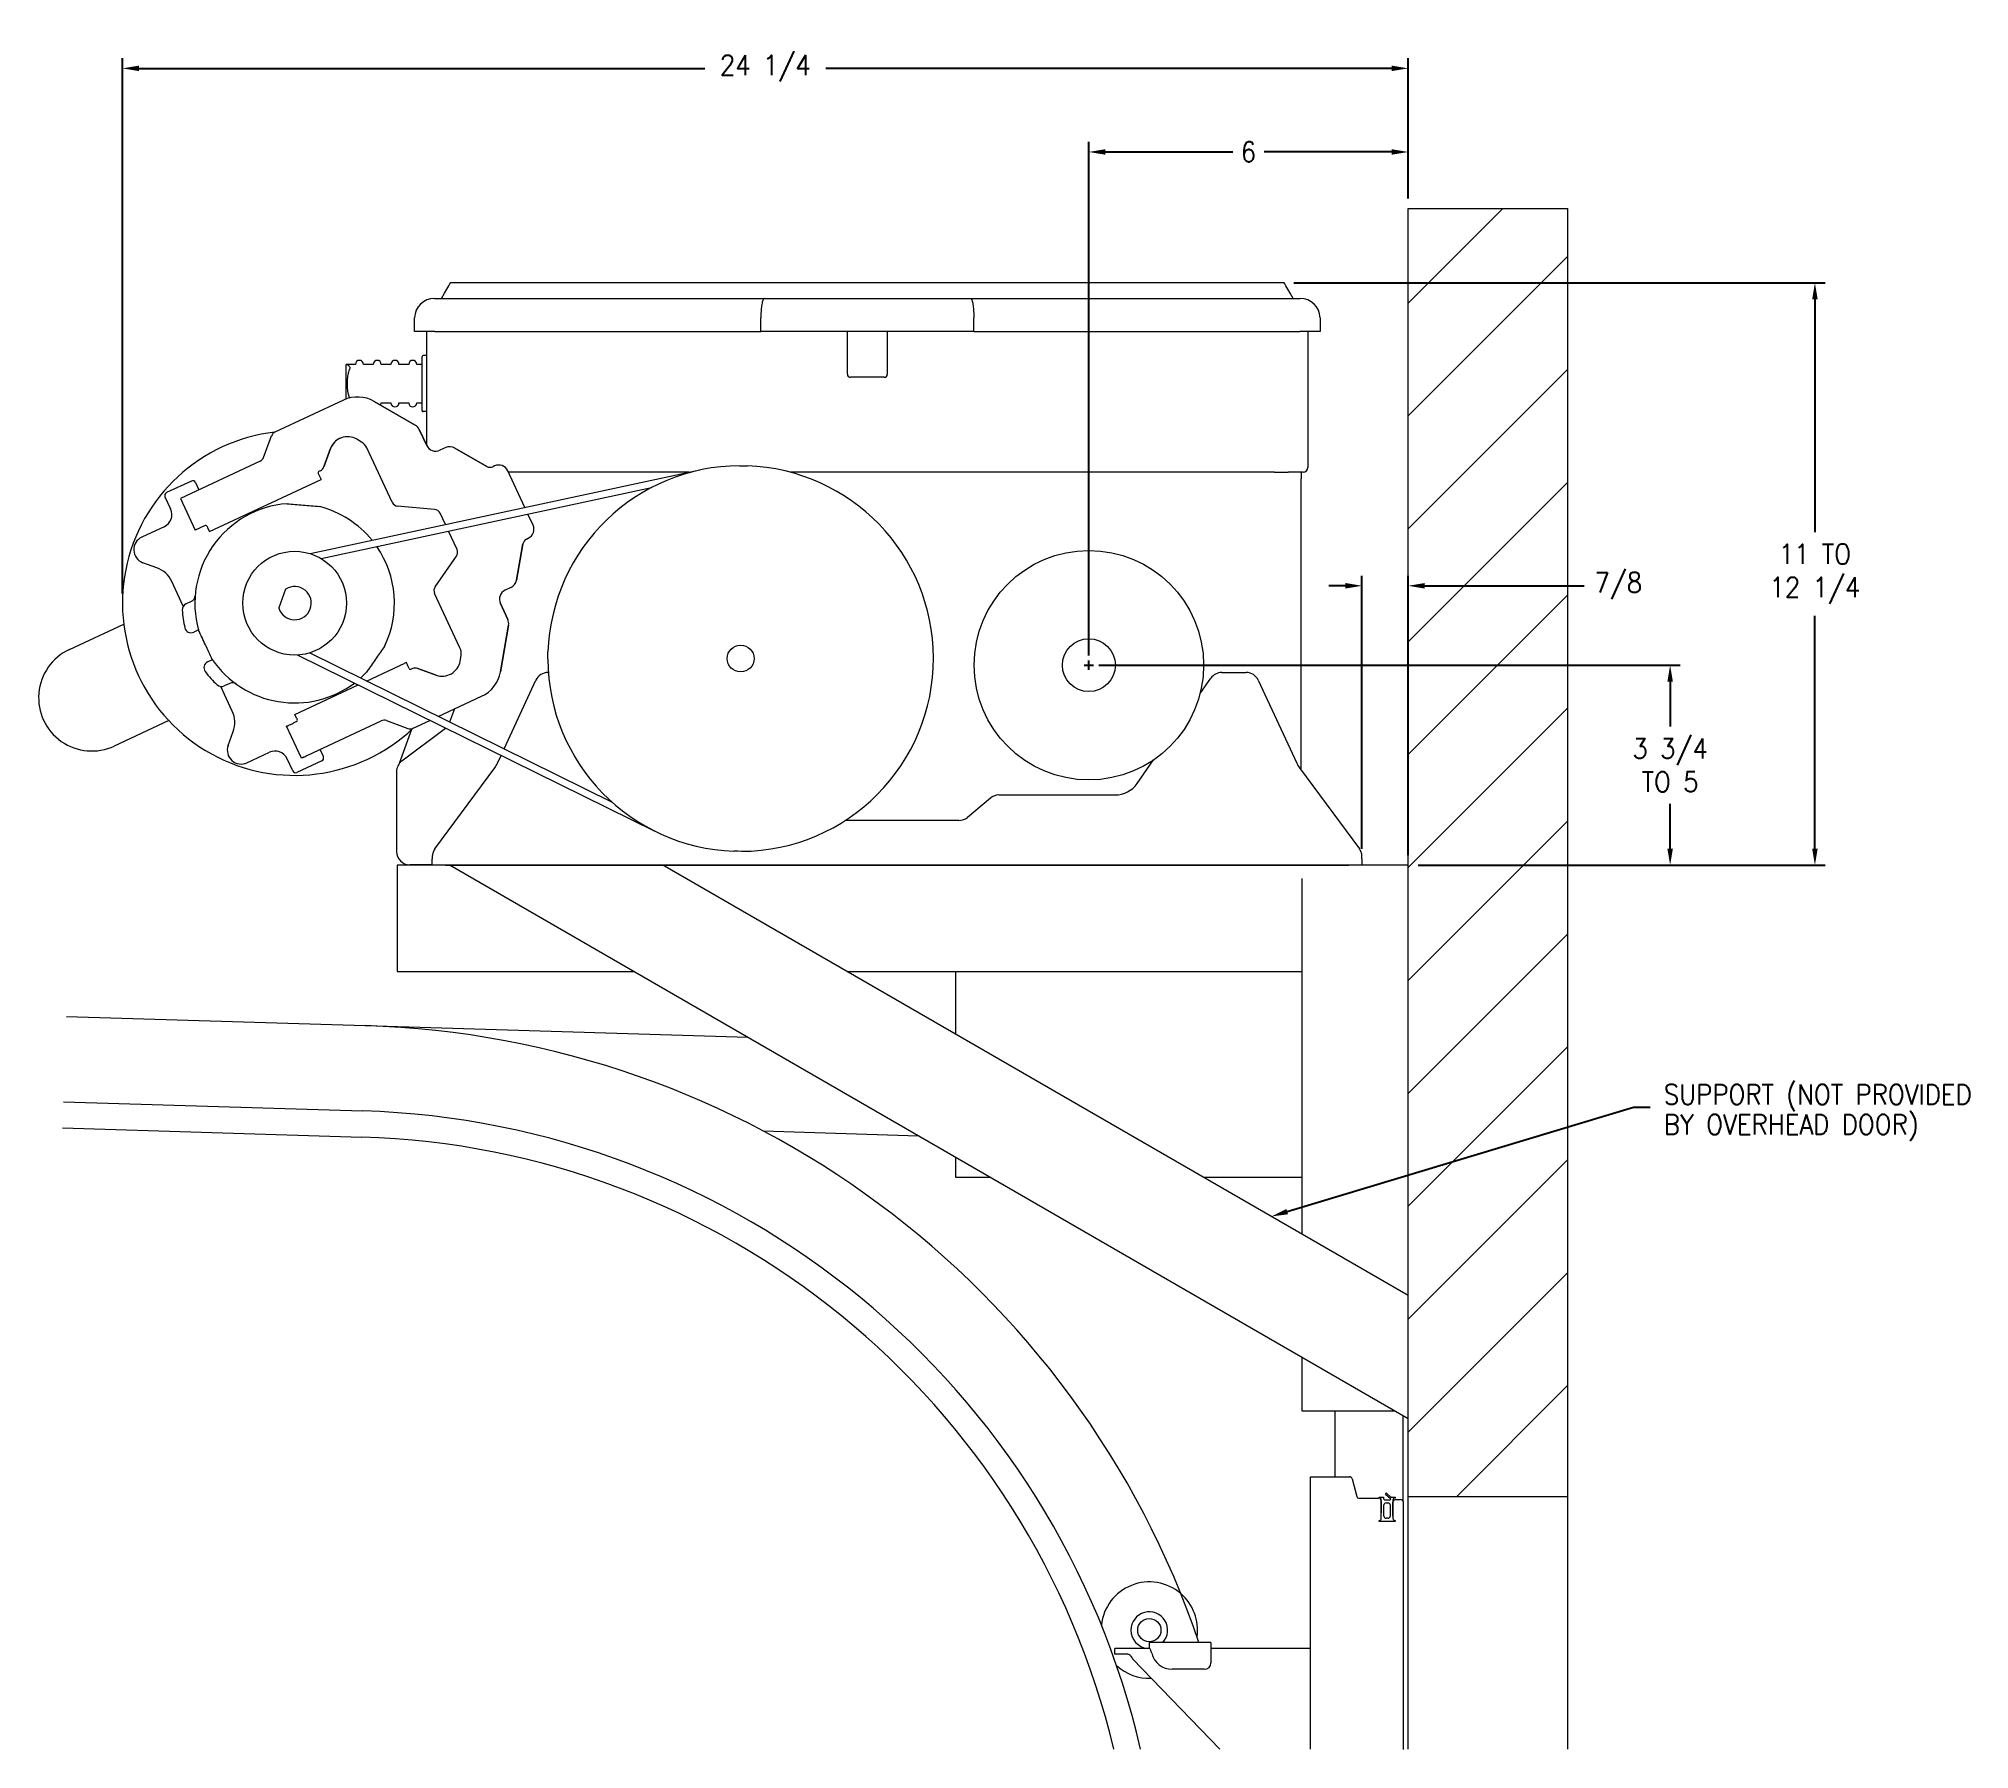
# Model space of a CAD drawing. Extents: x 9.2 to 45.5, y 8.8 to 40.9.
import ezdxf

# ---------------------------------------------------------------- set-up
doc = ezdxf.new("R2010")
doc.units = 0
doc.header["$LTSCALE"] = 0.5
doc.header["$MEASUREMENT"] = 0
doc.layers.get('Defpoints').update_dxf_attribs({"linetype": 'CONTINUOUS'})
doc.layers.add('DIM', color=1, linetype='CONTINUOUS')
doc.layers.add('OBJ', color=3, linetype='CONTINUOUS')
doc.styles.add('ROMANS', font='romans.shx', dxfattribs={"width": 0.9, "height": 0.375})
doc.dimstyles.new('GENIE', dxfattribs={"dimscale": 2, "dimtxt": 0.25, "dimasz": 0.156, "dimexe": 0.095, "dimexo": 0.0925, "dimgap": 0.095, "dimtad": 0, "dimtih": 1, "dimtoh": 1, "dimdec": 5, "dimzin": 4, "dimdsep": 46, "dimlunit": 5, "dimtxsty": 'ROMANS', "dimcen": 0.045, "dimadec": 0, "dimazin": 0, "dimtfac": 1, "dimtdec": 5, "dimtofl": 0, "dimtmove": 0, "dimatfit": 3, "dimfxl": 0, "dimfrac": 2, "dimtolj": 1, "dimtzin": 4, "dimarcsym": 0})

# ---------------------------------------------------------------- blocks, each defined once
blk = doc.blocks.new('*D31')
at = {"layer": 'Defpoints', "color": 0}
for p in [(34.911, 38.796), (34.911, 37.736), (28.911, 29.153)]:
    blk.add_point(p, dxfattribs=at)
at = {"layer": 'DIM', "color": 0, "lineweight": -2}
for p, q in [((28.911, 29.338), (28.911, 38.986)), ((34.911, 37.921), (34.911, 38.986)), ((29.223, 38.796), (31.617, 38.796)), ((34.599, 38.796), (32.206, 38.796))]:
    blk.add_line(p, q, dxfattribs=at)
at = {"layer": 'DIM', "color": 0}
for points in [[(29.223, 38.848), (29.223, 38.744), (28.911, 38.796)], [(34.599, 38.848), (34.599, 38.744), (34.911, 38.796)]]:
    blk.add_solid(points, dxfattribs=at)
at = {"layer": 'DIM', "color": 0, "insert": (31.911, 38.796), "char_height": 0.375, "attachment_point": 5, "style": 'ROMANS'}
blk.add_mtext('\\A1;6', dxfattribs=at)
blk = doc.blocks.new('*D32')
at = {"layer": 'Defpoints', "color": 0}
for p in [(32.58, 36.338), (34.911, 25.396), (42.554, 25.396)]:
    blk.add_point(p, dxfattribs=at)
at = {"layer": 'DIM', "color": 0, "lineweight": -2}
for p, q in [((32.765, 36.338), (42.744, 36.338)), ((42.554, 36.026), (42.554, 31.655)), ((42.554, 25.708), (42.554, 30.079)), ((35.096, 25.396), (42.744, 25.396))]:
    blk.add_line(p, q, dxfattribs=at)
at = {"layer": 'DIM', "color": 0}
for points in [[(42.502, 36.026), (42.606, 36.026), (42.554, 36.338)], [(42.502, 25.708), (42.606, 25.708), (42.554, 25.396)]]:
    blk.add_solid(points, dxfattribs=at)
at = {"layer": 'DIM', "color": 0, "insert": (42.554, 30.867), "char_height": 0.375, "attachment_point": 5, "style": 'ROMANS'}
blk.add_mtext('\\A1;11 TO\\P12 1/4', dxfattribs=at)
blk = doc.blocks.new('*D33')
at = {"layer": 'Defpoints', "color": 0}
for p in [(28.911, 29.153), (34.911, 25.396), (39.834, 25.396)]:
    blk.add_point(p, dxfattribs=at)
at = {"layer": 'DIM', "color": 0, "lineweight": -2}
for p, q in [((29.096, 29.153), (40.024, 29.153)), ((39.834, 28.841), (39.834, 28)), ((39.834, 25.708), (39.834, 26.549)), ((35.096, 25.396), (40.024, 25.396))]:
    blk.add_line(p, q, dxfattribs=at)
at = {"layer": 'DIM', "color": 0}
for points in [[(39.782, 28.841), (39.886, 28.841), (39.834, 29.153)], [(39.782, 25.708), (39.886, 25.708), (39.834, 25.396)]]:
    blk.add_solid(points, dxfattribs=at)
at = {"layer": 'DIM', "color": 0, "insert": (39.834, 27.275), "char_height": 0.375, "attachment_point": 5, "style": 'ROMANS'}
blk.add_mtext('\\A1;3 3/4\\PTO 5', dxfattribs=at)
blk = doc.blocks.new('*D34')
at = {"layer": 'Defpoints', "color": 0}
for p in [(34.911, 40.367), (34.911, 37.736), (10.753, 30.318)]:
    blk.add_point(p, dxfattribs=at)
at = {"layer": 'DIM', "color": 0, "lineweight": -2}
for p, q in [((10.753, 30.503), (10.753, 40.557)), ((11.065, 40.367), (21.694, 40.367)), ((34.599, 40.367), (23.97, 40.367)), ((34.911, 37.921), (34.911, 40.557))]:
    blk.add_line(p, q, dxfattribs=at)
at = {"layer": 'DIM', "color": 0}
for points in [[(11.065, 40.419), (11.065, 40.315), (10.753, 40.367)], [(34.599, 40.419), (34.599, 40.315), (34.911, 40.367)]]:
    blk.add_solid(points, dxfattribs=at)
at = {"layer": 'DIM', "color": 0, "insert": (22.832, 40.367), "char_height": 0.375, "attachment_point": 5, "style": 'ROMANS'}
blk.add_mtext('\\A1;24 1/4', dxfattribs=at)
blk = doc.blocks.new('*D35')
at = {"layer": 'Defpoints', "color": 0}
for p in [(34.911, 30.645), (34.043, 25.516), (34.911, 25.396)]:
    blk.add_point(p, dxfattribs=at)
at = {"layer": 'DIM', "color": 0, "lineweight": -2}
for p, q in [((33.731, 30.645), (33.419, 30.645)), ((34.043, 25.701), (34.043, 30.835)), ((34.911, 25.581), (34.911, 30.835)), ((35.223, 30.645), (38.22, 30.645))]:
    blk.add_line(p, q, dxfattribs=at)
at = {"layer": 'DIM', "color": 0}
for points in [[(33.731, 30.697), (33.731, 30.593), (34.043, 30.645)], [(35.223, 30.697), (35.223, 30.593), (34.911, 30.645)]]:
    blk.add_solid(points, dxfattribs=at)
at = {"layer": 'DIM', "color": 0, "insert": (38.86, 30.645), "char_height": 0.375, "attachment_point": 5, "style": 'ROMANS'}
blk.add_mtext('\\A1;7/8', dxfattribs=at)

msp = doc.modelspace()

# ---------------------------------------------------------------- linework, layer by layer
at = {"layer": 'DIM'}
for p, q in [((28.821261, 29.153248), (29.001261, 29.153248)), ((28.911261, 29.063248), (28.911261, 29.243248)), ((32.638542, 18.885535), (39.146302, 20.848823)), ((39.146302, 20.848823), (39.458302, 20.848823))]:
    msp.add_line(p, q, dxfattribs=at)
msp.add_solid([(32.653561, 18.835752), (32.623523, 18.935319), (32.339839, 18.795421)], dxfattribs=at)
at = {"layer": 'OBJ', "linetype": 'Continuous', "lineweight": 15}
for p, q in [((34.911261, 13.528252), (34.911261, 37.735797)), ((34.911261, 37.735797), (37.911261, 37.735797)), ((37.911261, 13.528252), (37.911261, 37.735797)), ((16.617379, 36.045826), (16.623868, 36.045826)), ((16.623868, 36.045826), (22.813126, 36.045826)), ((22.813126, 36.045826), (26.684608, 36.045826)), ((26.684608, 36.045826), (32.873867, 36.045826)), ((32.873867, 36.045826), (32.880356, 36.045826)), ((16.237958, 35.420831), (16.242435, 35.677375)), ((33.255299, 35.677375), (33.259777, 35.420831)), ((16.623868, 35.420831), (16.237958, 35.420831)), ((16.471567, 33.275534), (16.471567, 35.420831)), ((16.623868, 35.420831), (22.746996, 35.420831)), ((26.750738, 35.420831), (22.746996, 35.420831)), ((24.373868, 34.621801), (24.373868, 35.420831)), ((25.123867, 35.420831), (25.123867, 34.621801)), ((26.750738, 35.420831), (32.873867, 35.420831)), ((33.259777, 35.420831), (32.873867, 35.420831)), ((33.026167, 35.420831), (33.026167, 32.888047)), ((16.381568, 33.936169), (16.381567, 34.953248)), ((16.471567, 34.973252), (16.471567, 35.068047)), ((25.063868, 34.561802), (24.433868, 34.561802)), ((14.906408, 34.133944), (13.617037, 33.532697)), ((14.906408, 34.133944), (14.906431, 34.133953)), ((16.252461, 33.664541), (15.483044, 34.10876)), ((15.483069, 34.108778), (16.252487, 33.66455)), ((16.471567, 33.916673), (16.401567, 33.916673)), ((13.404988, 33.057136), (13.552404, 33.462166)), ((15.242653, 33.346111), (15.153434, 33.398826)), ((16.468261, 33.282207), (16.328848, 33.581179)), ((16.328873, 33.581188), (16.468285, 33.282217)), ((14.660968, 33.222406), (14.5357, 32.878238)), ((14.535726, 32.878247), (14.660992, 33.222415)), ((15.819152, 32.213379), (15.342046, 33.236532)), ((16.825281, 33.241254), (16.718099, 33.19127)), ((16.825281, 33.241254), (16.825305, 33.241263)), ((17.59768, 32.887878), (16.998733, 33.233679)), ((16.998757, 33.233688), (17.597705, 32.887887)), ((13.340352, 32.986597), (11.840261, 32.287102)), ((14.276051, 31.249464), (21.602096, 32.823026)), ((14.430976, 32.755903), (14.483802, 32.642617)), ((14.471066, 32.807698), (14.445488, 32.795768)), ((14.452044, 32.710557), (14.452101, 32.710585)), ((14.471092, 32.807707), (14.471066, 32.807698)), ((17.742603, 32.896645), (17.713007, 32.882847)), ((17.742603, 32.896645), (17.742628, 32.896655)), ((18.313725, 32.116716), (17.992441, 32.805708)), ((18.313753, 32.116716), (17.992466, 32.805718)), ((18.335774, 32.778252), (18.005277, 32.778252)), ((21.393631, 32.778252), (18.005277, 32.778252)), ((22.354014, 32.900719), (22.354025, 32.901395)), ((22.354025, 32.901395), (22.424017, 32.900315)), ((22.424017, 32.900315), (22.494007, 32.899245)), ((22.493998, 32.898569), (22.494007, 32.899245)), ((32.402067, 32.778252), (23.309336, 32.778252)), ((32.402067, 32.778252), (32.655861, 32.778252)), ((32.936367, 32.778252), (32.655861, 32.778252)), ((32.902067, 32.778252), (32.902067, 32.658649)), ((32.902067, 32.538651), (32.902067, 32.658649)), ((33.026167, 32.888047), (33.026167, 32.868044)), ((11.551138, 32.31558), (11.65726, 32.087993)), ((12.046908, 32.612955), (11.580159, 32.395309)), ((12.126642, 32.583941), (12.189192, 32.449807)), ((12.389139, 31.665861), (14.483794, 32.642613)), ((14.48374, 32.642589), (14.483797, 32.642607)), ((14.485517, 31.156377), (20.691626, 32.489381)), ((32.902067, 27.180062), (32.902067, 32.538651)), ((11.840261, 32.287102), (12.119192, 31.688928)), ((16.617481, 32.080794), (15.921546, 32.141675)), ((16.819365, 31.795743), (16.719876, 32.009099)), ((18.467464, 31.787023), (18.37225, 31.991208)), ((18.467488, 31.787032), (18.372278, 31.991208)), ((11.536338, 31.755765), (11.115001, 31.559295)), ((12.304958, 31.775562), (12.119192, 31.688928)), ((12.344825, 31.76105), (12.349052, 31.751983)), ((12.389139, 31.665861), (12.357441, 31.733829)), ((17.039232, 31.324228), (16.87789, 31.670235)), ((18.156566, 30.7507), (18.276661, 31.431798)), ((18.276686, 31.431807), (18.15659, 30.750709)), ((18.346935, 31.523382), (18.37653, 31.537181)), ((18.376555, 31.53719), (18.37653, 31.537181)), ((11.397349, 30.98419), (11.135956, 31.079332)), ((16.627641, 30.627454), (17.028338, 31.199706)), ((11.895749, 30.261895), (11.679492, 30.725656)), ((13.814683, 30.578428), (13.687805, 30.22983)), ((13.821638, 30.582915), (13.814683, 30.578428)), ((15.822564, 30.713125), (15.820677, 30.71228)), ((17.093852, 29.479769), (16.616747, 30.502932)), ((18.050873, 30.612961), (17.943692, 30.562978)), ((18.050899, 30.612971), (18.050873, 30.612961)), ((11.94558, 30.305148), (12.048478, 30.353123)), ((13.687805, 30.22983), (13.690248, 30.221927)), ((17.852758, 30.313145), (17.992171, 30.014174)), ((17.992197, 30.014183), (17.852783, 30.313155)), ((9.753936, 29.44731), (10.776648, 29.924213)), ((12.181305, 29.815123), (12.091539, 29.773268)), ((17.852652, 29.027121), (18.006929, 29.90207)), ((18.006955, 29.902089), (17.852677, 29.02713)), ((18.746191, 29.334005), (18.747268, 29.403991)), ((18.747944, 29.403982), (18.747268, 29.403991)), ((12.351448, 29.215885), (12.441214, 29.257739)), ((20.759004, 26.028209), (14.039686, 29.344509)), ((19.957684, 26.574244), (14.265552, 29.383576)), ((15.337539, 28.854502), (16.058823, 29.190841)), ((16.087155, 29.204058), (16.087211, 29.204076)), ((16.140069, 29.090809), (16.127391, 29.117992)), ((16.205491, 29.088209), (16.179913, 29.076288)), ((16.301071, 29.092386), (16.645241, 28.967113)), ((16.645265, 28.967131), (16.301097, 29.092395)), ((17.096942, 29.230959), (17.113905, 29.333198)), ((18.745114, 29.26401), (18.746191, 29.334005)), ((18.745789, 29.264), (18.745114, 29.26401)), ((12.816164, 28.288052), (12.599907, 28.751823)), ((12.767971, 28.810169), (12.665074, 28.762185)), ((13.992551, 28.227321), (15.180698, 28.781365)), ((15.102814, 28.745046), (15.102826, 28.745055)), ((15.327973, 29.007024), (15.225455, 28.909817)), ((17.922762, 27.578578), (18.521194, 28.870807)), ((18.748049, 29.015744), (18.755285, 29.015744)), ((31.000144, 28.618477), (31.203671, 28.909141)), ((31.408459, 29.015744), (31.868586, 29.015744)), ((32.095441, 28.870807), (32.817372, 27.311896)), ((16.685934, 28.189005), (17.501283, 28.569207)), ((16.988646, 28.33016), (16.898995, 28.083856)), ((17.501309, 28.569226), (17.501283, 28.569207)), ((11.621884, 28.111594), (10.599172, 27.634691)), ((13.838572, 28.006567), (13.836711, 28.005694)), ((14.11564, 27.407536), (13.836756, 28.005715)), ((14.022478, 28.092323), (13.959037, 28.062737)), ((14.024247, 28.159352), (13.992551, 28.227321)), ((14.03699, 28.132188), (14.032763, 28.141255)), ((14.237965, 27.464578), (15.615729, 28.107041)), ((15.711309, 28.111209), (16.116335, 27.963793)), ((15.957736, 27.310526), (16.189969, 27.948577)), ((16.002068, 27.353244), (16.824499, 27.970072)), ((16.211915, 27.96797), (16.52909, 28.115874)), ((12.737719, 27.64434), (12.832858, 27.905737)), ((13.091918, 27.319781), (13.513255, 27.516251)), ((13.951609, 27.167747), (13.845487, 27.395324)), ((14.498092, 27.35637), (14.031346, 27.138724)), ((14.11564, 27.407536), (14.1175, 27.4084)), ((14.527116, 27.436109), (14.464568, 27.570243)), ((16.622261, 25.70198), (17.747666, 27.224845)), ((17.799263, 27.311896), (17.866014, 27.456036)), ((29.817133, 26.928962), (30.128223, 27.373247)), ((32.868969, 27.224845), (33.994374, 25.70198)), ((15.902067, 27.153245), (15.902067, 25.653245)), ((27.060655, 26.657259), (26.628021, 26.294234)), ((27.221352, 26.715747), (29.407557, 26.715747)), ((26.467325, 26.235746), (24.334399, 26.235746)), ((16.573317, 25.403252), (16.152067, 25.403252)), ((16.573317, 25.5534), (16.573317, 25.51575)), ((16.573317, 25.395753), (16.573317, 25.51575)), ((22.242525, 25.657929), (22.242515, 25.657253)), ((22.312507, 25.656173), (22.242515, 25.657253)), ((22.382498, 25.655103), (22.312507, 25.656173)), ((22.382508, 25.655779), (22.382498, 25.655103)), ((34.043317, 25.51575), (34.043317, 25.5534)), ((34.043317, 25.51575), (34.043317, 25.395753)), ((15.911261, 25.395753), (15.911261, 25.145751)), ((34.911261, 25.395753), (15.911261, 25.395753)), ((15.915457, 25.145751), (15.911261, 25.095749)), ((15.911261, 25.145751), (15.911261, 25.095749)), ((15.911261, 25.095749), (15.911261, 23.395749)), ((16.823318, 25.395753), (33.793317, 25.395753)), ((16.907738, 25.395753), (34.911261, 15.001412)), ((34.911261, 17.310809), (20.907737, 25.395753)), ((32.911261, 25.145751), (32.911261, 18.465516)), ((15.911261, 23.395749), (20.371842, 23.395749)), ((24.371842, 23.395749), (32.911261, 23.395749)), ((26.411261, 22.21829), (26.411261, 23.395749)), ((9.701771, 22.552418), (15.314582, 22.380931)), ((15.314582, 22.380931), (22.510358, 22.161079)), ((9.641459, 20.949577), (15.265601, 20.777744)), ((9.623032, 20.459845), (15.250635, 20.287907)), ((22.791981, 20.401653), (25.712305, 20.312434)), ((26.411261, 19.528253), (26.411261, 19.908887)), ((27.070548, 19.528253), (26.411261, 19.528253)), ((32.911261, 19.528253), (31.070549, 19.528253)), ((32.911261, 16.156113), (32.911261, 16.156113)), ((32.911261, 16.156113), (32.911261, 15.145744)), ((32.911261, 15.145744), (34.661272, 15.145744)), ((33.531261, 15.145744), (33.531261, 13.904249)), ((34.812261, 15.05857), (34.812261, 13.45484)), ((33.078761, 13.904249), (33.806761, 13.904249)), ((33.078761, 8.784683), (33.078761, 13.904249)), ((33.856989, 13.865708), (33.946365, 13.532157)), ((33.984036, 13.503246), (34.352761, 13.503246)), ((34.364761, 13.503246), (34.364761, 13.523249)), ((34.364761, 13.523249), (34.444761, 13.523249)), ((34.369761, 13.503246), (34.364761, 13.503246)), ((34.404761, 13.119251), (34.404761, 13.468244)), ((34.404761, 13.451245), (34.404761, 13.227244)), ((34.444761, 13.523249), (34.444761, 13.498252)), ((34.469761, 13.473247), (34.572923, 13.473247)), ((34.579351, 13.490912), (34.488958, 13.566756)), ((34.508241, 13.589743), (34.581906, 13.527923)), ((34.594761, 13.523249), (34.664761, 13.523249)), ((34.624761, 13.468244), (34.624761, 13.119251)), ((34.624761, 13.163246), (34.624761, 13.424249)), ((34.664761, 13.503246), (34.659761, 13.503246)), ((34.664761, 13.523249), (34.664761, 13.503246)), ((34.678761, 13.47825), (34.767761, 13.47825)), ((34.821761, 8.782139), (34.821761, 13.424249)), ((37.911261, 13.528252), (34.911261, 13.528252)), ((34.911261, 8.784683), (34.911261, 13.528252)), ((37.911261, 8.784683), (37.911261, 13.528252)), ((34.364761, 13.064246), (34.364761, 13.084249)), ((34.364761, 13.084249), (34.369761, 13.084249)), ((34.664761, 13.064246), (34.364761, 13.064246)), ((34.454761, 13.164251), (34.454761, 13.374247)), ((34.494761, 13.414252), (34.534761, 13.414252)), ((34.534761, 13.124245), (34.494761, 13.124245)), ((34.574761, 13.374247), (34.574761, 13.164251)), ((34.659761, 13.084249), (34.664761, 13.084249)), ((34.664761, 13.084249), (34.664761, 13.064246)), ((29.396261, 10.573251), (29.396261, 10.679244)), ((29.646262, 10.679244), (29.396261, 10.679244)), ((29.646262, 10.573251), (29.396261, 10.573251)), ((30.047245, 10.679244), (29.646262, 10.679244)), ((31.204245, 10.787245), (30.047245, 10.787245)), ((30.047245, 10.787245), (30.047245, 10.679244)), ((31.204245, 10.787245), (31.204245, 10.589245)), ((33.078761, 10.679244), (31.204245, 10.679244)), ((31.204245, 10.589245), (31.204245, 10.407249)), ((31.373751, 8.784683), (29.733188, 10.483252)), ((31.084245, 10.287252), (30.476245, 10.287252))]:
    msp.add_line(p, q, dxfattribs=at)
at = {"layer": 'OBJ', "linetype": 'Continuous', "lineweight": 0}
for p, q in [((34.911261, 35.957492), (36.689567, 37.735797)), ((34.911261, 33.836171), (37.911261, 36.836171)), ((34.911261, 31.714851), (37.911261, 34.714851)), ((34.911261, 29.593531), (37.911261, 32.593531)), ((34.911261, 27.47221), (37.911261, 30.47221)), ((34.911261, 25.35089), (37.911261, 28.35089)), ((34.911261, 23.22957), (37.911261, 26.22957)), ((34.911261, 21.108249), (37.911261, 24.108249)), ((34.911261, 18.986929), (37.911261, 21.986929)), ((34.911261, 16.865609), (37.911261, 19.865609)), ((34.911261, 14.744288), (37.911261, 17.744288)), ((35.816541, 13.528248), (37.911261, 15.622968))]:
    msp.add_line(p, q, dxfattribs=at)
at = {"layer": 'OBJ', "linetype": 'Continuous', "lineweight": 15, "flags": 128}
for points in [[(16.748867, 36.045826), (16.804605, 36.142367), (16.849246, 36.219693), (16.882757, 36.27773), (16.905112, 36.31645), (16.916294, 36.335824), (16.917693, 36.338245)], [(32.748867, 36.045826), (32.69313, 36.142367), (32.648489, 36.219693), (32.614978, 36.27773), (32.592622, 36.31645), (32.58144, 36.335824), (32.580042, 36.338245)], [(15.602379, 34.03989), (15.608775, 34.052046), (15.614484, 34.08075)], [(13.838572, 28.006567), (13.843699, 28.008961), (13.848629, 28.011261), (13.853173, 28.013373), (13.857152, 28.015231), (13.860421, 28.016752), (13.862848, 28.017888), (13.864343, 28.018582), (13.864817, 28.018807)], [(13.864817, 28.018807), (13.866621, 28.019643), (13.871979, 28.02214), (13.880682, 28.026204), (13.892399, 28.031667), (13.906678, 28.038322), (13.922969, 28.045925), (13.940651, 28.054167), (13.959037, 28.062737)], [(14.024304, 28.159381), (14.024468, 28.159033), (14.024951, 28.158001), (14.025733, 28.156321), (14.026784, 28.154068), (14.028065, 28.151327), (14.029527, 28.148192), (14.031114, 28.144794), (14.032763, 28.141255)], [(14.143743, 27.42064), (14.145547, 27.421484), (14.150905, 27.423981), (14.159611, 27.428036), (14.171328, 27.433499), (14.185605, 27.440164), (14.201897, 27.447757), (14.219577, 27.455999), (14.237965, 27.464578)]]:
    msp.add_lwpolyline(points, dxfattribs=at)
at = {"layer": 'OBJ', "linetype": 'Continuous', "lineweight": 15}
for centre, radius in [((13.987577, 30.318113), 0.975), ((28.911261, 29.153248), 2.15625), ((22.368261, 29.278248), 0.252), ((28.911261, 29.153248), 0.4975), ((30.047245, 11.022248), 0.2185)]:
    msp.add_circle(centre, radius, dxfattribs=at)
for centre, radius, start, end in [((16.617379, 35.67083), 0.375, 90, 179), ((32.880356, 35.67083), 0.375, 1, 90), ((15.205943, 34.805748), 0.075, 0, 180), ((15.539484, 34.805748), 0.075, 0, 180), ((15.873026, 34.805748), 0.075, 0, 180), ((16.206567, 34.805748), 0.075, 0, 180), ((16.401567, 34.953248), 0.02, 90, 180), ((24.433867, 34.621798), 0.06, 180, 270), ((25.063867, 34.621798), 0.06, 270, 0), ((15.170538, 33.56752), 0.62498, 59.99828, 115.0002017), ((15.170569, 33.567482), 0.625027, 60.0014087, 114.998945), ((15.873026, 34.080748), 0.075, 180, 0), ((16.206567, 34.080748), 0.075, 180, 0), ((13.987577, 30.318113), 3.235, 96.6200736, 313.3799264), ((13.669878, 33.419394), 0.125019, 115.0028393, 159.9935336), ((14.980459, 33.106121), 0.339995, 59.4188459, 160.0001454), ((14.980533, 33.106092), 0.340056, 115.0040989, 159.9968434), ((16.158483, 33.501748), 0.187972, 24.9968084, 60.0027556), ((16.158508, 33.501759), 0.18797, 24.9963753, 60.002312), ((13.287502, 33.099906), 0.125029, 295.0054198, 339.9964765), ((15.115429, 33.130846), 0.25005, 25.00266, 59.416397), ((16.638653, 33.361672), 0.188011, 205.0024421, 294.9962625), ((16.638666, 33.361667), 0.187995, 204.9999746, 295.0025316), ((16.904731, 33.070863), 0.188004, 60.0000199, 114.9987401), ((16.904758, 33.070936), 0.187947, 59.9910585, 115.0077014), ((14.458156, 32.768583), 0.029991, 114.9846209, 205.0101754), ((14.458203, 32.768591), 0.030011, 115.0180528, 204.9913695), ((14.418227, 32.920994), 0.125011, 295.0035274, 340.0004411), ((14.418247, 32.921008), 0.125019, 295.0049532, 339.9990154), ((17.660176, 32.996138), 0.125004, 240.0029507, 295.0011468), ((17.660201, 32.996146), 0.125002, 240.0027589, 295.0012878), ((17.822049, 32.726246), 0.188009, 25.0020298, 114.9965017), ((17.822086, 32.726286), 0.187987, 24.9949765, 115.003728), ((22.368261, 29.278248), 3.6225, 90.2253414, 178.0108739), ((22.368261, 29.278248), 3.6225, 0.2253414, 88.0108739), ((32.936367, 32.868048), 0.0898, 270, 0), ((11.605516, 32.340933), 0.06, 115, 205), ((12.072265, 32.558581), 0.06, 25, 115), ((11.430683, 31.982342), 0.25, 295, 25), ((13.987577, 30.318113), 1.875, 94.3667889, 195.6332111), ((13.987577, 30.318113), 1.875, 39.08015, 75.6332111), ((15.932457, 32.266218), 0.12502, 205.0017673, 264.993309), ((16.606575, 31.956251), 0.125019, 25.0064857, 84.9956392), ((12.31763, 31.748355), 0.030013, 25.0229429, 114.9740214), ((-3.070952, 24.555997), 17.016425, 24.9495139, 25.0168438), ((18.297075, 31.707569), 0.188003, 295.0004904, 25.0001586), ((18.297101, 31.707577), 0.188002, 295.00022, 25.000429), ((11.224881, 31.323652), 0.26, 115, 250), ((13.987577, 30.318113), 1.875, 334.3667889, 34.5386977), ((16.925945, 31.271401), 0.124999, 325.000258, 24.9997386), ((18.399782, 31.410079), 0.125022, 115.0054043, 169.9959589), ((18.39977, 31.410116), 0.124981, 114.9957127, 170.0056506), ((11.226339, 30.514346), 0.5, 25, 70), ((13.987577, 30.318113), 0.3125, 197.9264894, 122.0735106), ((16.730034, 30.555758), 0.124999, 145.000258, 204.9997386), ((18.023141, 30.392595), 0.187997, 114.9997162, 204.9995491), ((18.023174, 30.392607), 0.188005, 115.0011655, 204.9994835), ((17.971423, 30.783347), 0.187999, 294.9994104, 349.9993914), ((17.971432, 30.783368), 0.188017, 295.0026306, 349.9967855), ((11.996294, 30.196388), 0.12, 115, 183.4980788), ((13.987577, 30.318113), 2.115, 183.4980788, 192.6263749), ((11.997765, 30.461884), 0.12, 295, 355.8673529), ((12.040824, 29.882021), 0.12, 192.6263749, 295), ((17.821766, 29.934718), 0.188018, 350.0005359, 24.9987494), ((17.821812, 29.934732), 0.187999, 350.00073, 24.999797), ((10.176553, 28.541003), 1, 115, 295), ((16.867288, 29.374116), 0.249988, 350.5794073, 25.0008627), ((12.402163, 29.107128), 0.12, 115, 217.3736251), ((13.987577, 30.318113), 2.115, 217.3736251, 226.5019212), ((13.987577, 30.318113), 1.875, 214.3667889, 306.7737737), ((16.704264, 27.844164), 1.493363, 114.4081843, 115.6076755), ((-40.589657, 2.697354), 62.568951, 24.97762913, 25.06462244), ((16.167229, 29.103472), 0.029997, 205.009452, 295.0124211), ((16.167254, 29.103472), 0.02999, 204.9780185, 295.0200297), ((16.258324, 28.974904), 0.125017, 70.0055762, 114.9991076), ((16.761519, 29.286621), 0.34001, 250.0020771, 350.5778631), ((17.237137, 29.135658), 0.625012, 295.0004938, 349.9995502), ((17.237192, 29.135655), 0.624979, 294.9988834, 350.000211), ((22.368261, 29.278248), 3.6225, 180.2253414, 268.0108739), ((22.368261, 29.278248), 3.6225, 270.2253414, 0.2253414), ((12.614358, 28.870945), 0.12, 226.5019212, 295), ((12.818685, 28.701413), 0.12, 54.1326471, 115), ((18.748049, 28.765748), 0.25, 90, 155.1511188), ((31.408459, 28.765748), 0.25, 90, 145), ((31.868586, 28.765748), 0.25, 24.8488812, 90), ((12.363011, 28.076745), 0.5, 340, 25), ((14.009807, 28.119509), 0.029994, 294.9895559, 25.0052403), ((15.668549, 27.993752), 0.124997, 69.9963072, 114.9971443), ((16.159082, 28.081275), 0.125017, 250.0055762, 294.9991076), ((12.982038, 27.555416), 0.26, 160, 295), ((13.61891, 27.289672), 0.25, 25, 115), ((19.19448, 16.557709), 11.9797, 114.9361466, 115.0746387), ((14.472736, 27.410753), 0.06, 295, 25), ((16.152067, 27.153248), 0.25, 126.8698976, 180), ((17.345553, 27.52201), 0.5, 323.5355077, 335.1511188), ((33.271082, 27.52201), 0.5, 204.8488812, 216.4644923), ((14.005988, 27.193104), 0.06, 205, 295), ((29.407556, 27.215748), 0.5, 270, 325), ((27.221352, 26.465748), 0.25, 90, 130), ((26.467325, 26.485748), 0.25, 270, 310), ((16.152067, 25.653248), 0.25, 180, 270), ((16.823317, 25.553396), 0.25, 143.5355077, 160.7672116), ((33.793317, 25.553396), 0.25, 19.2327884, 36.4644923), ((14.792557, 5.294899), 17.094, 18.7417176, 88.25), ((14.792557, 5.294899), 15.490071, 13.02003, 88.25), ((14.792557, 5.294899), 15, 13.4532722, 88.25), ((33.806761, 13.852248), 0.052, 15, 90), ((33.984036, 13.542248), 0.039, 195, 270), ((34.352761, 13.451248), 0.052, 0, 90), ((34.369761, 13.468248), 0.035, 0, 90), ((34.469761, 13.498248), 0.025, 180, 270), ((34.4986, 13.578248), 0.015, 50, 230), ((34.572923, 13.483248), 0.01, 270, 50), ((34.594761, 13.543248), 0.02, 230, 270), ((34.659761, 13.468248), 0.035, 90, 180), ((34.678761, 13.424248), 0.054, 90, 180), ((34.767761, 13.424248), 0.054, 0, 90), ((34.369761, 13.119248), 0.035, 270, 0), ((34.494761, 13.374248), 0.04, 90, 180), ((34.494761, 13.164248), 0.04, 180, 270), ((34.534761, 13.374248), 0.04, 0, 90), ((34.534761, 13.164248), 0.04, 270, 0), ((34.659761, 13.119248), 0.035, 180, 270), ((30.047245, 11.022248), 0.906, 49.3681142, 173.9189114), ((30.047245, 11.022248), 0.906, 351.7890222, 49.3681142), ((30.047245, 11.022248), 0.345, 317.0656892, 180), ((30.047245, 11.022248), 0.345, 180, 263.8276136), ((30.476245, 10.679248), 0.392, 193.2730427, 270), ((30.047245, 11.022248), 0.906, 227.2382251, 272.5035134), ((31.084245, 10.407248), 0.12, 270, 0)]:
    msp.add_arc(centre, radius, start, end, dxfattribs=at)
for points in [[(32.580042, 36.338245), (16.917693, 36.338245)], [(22.746996, 35.420831), (22.747764, 35.677375)], [(26.750738, 35.420831), (26.74997, 35.677375)], [(16.471567, 34.973252), (16.401567, 34.973252)], [(14.948248, 34.804041), (14.948248, 34.151628)], [(15.130944, 34.805749), (14.952655, 34.805749)], [(15.464484, 34.805749), (15.280942, 34.805749)], [(15.798025, 34.805749), (15.614484, 34.805749)], [(16.131567, 34.805749), (15.948026, 34.805749)], [(16.381568, 34.805749), (16.281568, 34.805749)], [(15.614484, 34.08075), (15.798025, 34.08075)], [(15.948026, 34.08075), (16.131567, 34.08075)], [(16.281568, 34.08075), (16.381568, 34.08075)], [(13.820796, 30.582117), (13.814669, 30.578813)], [(13.820796, 30.582117), (13.814669, 30.578813)]]:
    msp.add_open_spline(points, degree=1, dxfattribs=at)
for points, knots in [([(22.813126, 36.045826), (22.81305, 36.045826), (22.808216, 36.045842), (22.796062, 36.038113), (22.777852, 35.996111), (22.761438, 35.912387), (22.750227, 35.802311), (22.748585, 35.719024), (22.747764, 35.677375)], [0, 0, 0, 0, 0.00223476, 0.14161798, 0.359130618, 0.573677463, 0.786814998, 1, 1, 1, 1]), ([(26.684608, 36.045826), (26.684685, 36.045826), (26.689518, 36.045842), (26.701672, 36.038113), (26.719882, 35.996111), (26.736297, 35.912387), (26.747508, 35.802311), (26.749149, 35.719024), (26.74997, 35.677375)], [0, 0, 0, 0, 0.00223476, 0.141617959, 0.359130567, 0.573677641, 0.78681506, 1, 1, 1, 1]), ([(14.952655, 34.804519), (14.953374, 34.804789), (14.956578, 34.805992), (14.990273, 34.793642), (15.021163, 34.770745), (15.027818, 34.733615), (15.003321, 34.677691), (14.978882, 34.588184), (14.972554, 34.470871), (14.97419, 34.352643), (14.99172, 34.245494), (15.011066, 34.193102), (15.02045, 34.167688)], [0, 0, 0, 0, 0.027700922, 0.123538398, 0.205479154, 0.264595462, 0.355151805, 0.488863181, 0.620631212, 0.747855313, 0.877697038, 1, 1, 1, 1]), ([(16.381568, 33.936169), (16.381568, 33.936072), (16.381576, 33.934545), (16.382055, 33.930842), (16.384413, 33.925439), (16.388958, 33.920584), (16.394894, 33.917302), (16.399342, 33.916883), (16.401567, 33.916673)], [0, 0, 0, 0, 0.00961492, 0.1513488, 0.366236757, 0.578524243, 0.789226482, 1, 1, 1, 1]), ([(13.844814, 32.187669), (13.944793, 32.178921), (14.147434, 32.161189), (14.350129, 32.143458), (14.452819, 32.134475)], [0, 0, 0, 0, 0.493379313, 1, 1, 1, 1]), ([(12.439876, 29.259701), (12.397461, 29.350656), (12.311491, 29.53501), (12.225504, 29.719416), (12.18194, 29.812842)], [0, 0, 0, 0, 0.493369364, 1, 1, 1, 1]), ([(15.678044, 29.506971), (15.628116, 29.435671), (15.527256, 29.291637), (15.409597, 29.12358), (15.343445, 29.029118), (15.327973, 29.007024)], [0, 0, 0, 0, 0.428899183, 0.866428039, 1, 1, 1, 1]), ([(16.58727, 25.635748), (16.58365, 25.623642), (16.576404, 25.599417), (16.573588, 25.571172), (16.57338, 25.557529), (16.573317, 25.5534)], [0, 0, 0, 0, 0.410582288, 0.821617982, 1, 1, 1, 1]), ([(34.043317, 25.5534), (34.043009, 25.563387), (34.042393, 25.583373), (34.03666, 25.613414), (34.03106, 25.630559), (34.029364, 25.635748)], [0, 0, 0, 0, 0.410583123, 0.82160032, 1, 1, 1, 1]), ([(29.646262, 10.573251), (29.653506, 10.571898), (29.667994, 10.569192), (29.689723, 10.548372), (29.711457, 10.518631), (29.725944, 10.495045), (29.733188, 10.483252)], [0, 0, 0, 0, 0.250006931, 0.500026347, 0.75000639, 1, 1, 1, 1]), ([(30.094717, 10.589245), (30.091129, 10.599926), (30.083954, 10.62129), (30.073193, 10.649347), (30.062436, 10.66972), (30.053766, 10.678389), (30.04872, 10.67905), (30.047245, 10.679244)], [0, 0, 0, 0, 0.226635232, 0.453297723, 0.679834628, 0.906395438, 1, 1, 1, 1])]:
    msp.add_open_spline(points, degree=3, knots=knots, dxfattribs=at)

# ---------------------------------------------------------------- texts
at = {"layer": 'DIM', "style": 'ROMANS', "width": 0.9}
for s, p in [('SUPPORT (NOT PROVIDED', (39.714449, 20.899625)), ('BY OVERHEAD DOOR)', (39.714449, 20.337125))]:
    msp.add_text(s, height=0.375, dxfattribs=at).set_placement(p)

# ---------------------------------------------------------------- dimensions: what is measured, and where the dimension line sits
at = {"layer": 'DIM'}
dim = msp.add_linear_dim(base=(34.911261, 40.366533), p1=(10.752577, 30.318113), p2=(34.911261, 37.735797), text='24 1/4', dimstyle='GENIE', dxfattribs=at)
dim.commit()
dim.dimension.update_dxf_attribs({"geometry": '*D34', "text_midpoint": (22.831919, 40.366533)})
dim = msp.add_linear_dim(base=(34.911261, 38.795972), p1=(28.911261, 29.153248), p2=(34.911261, 37.735797), dimstyle='GENIE', dxfattribs=at)
dim.commit()
dim.dimension.update_dxf_attribs({"geometry": '*D31', "text_midpoint": (31.911261, 38.795972)})
dim = msp.add_linear_dim(base=(42.554214, 25.395753), p1=(32.580042, 36.338245), p2=(34.911261, 25.395753), angle=90, text='11 TO\\P12 1/4', dimstyle='GENIE', dxfattribs=at)
dim.commit()
dim.dimension.update_dxf_attribs({"geometry": '*D32', "text_midpoint": (42.554214, 30.866999), "dimtype": 160})
dim = msp.add_linear_dim(base=(34.911261, 30.644875), p1=(34.043317, 25.51575), p2=(34.911261, 25.395753), dimstyle='GENIE', dxfattribs=at)
dim.commit()
dim.dimension.update_dxf_attribs({"geometry": '*D35', "text_midpoint": (38.859928, 30.644875), "dimtype": 160})
dim = msp.add_linear_dim(base=(39.8339487, 25.3957526), p1=(28.9112613, 29.1532481), p2=(34.9112613, 25.3957526), angle=90, text='<>\\PTO 5', dimstyle='GENIE', dxfattribs=at)
dim.commit()
dim.dimension.update_dxf_attribs({"geometry": '*D33', "text_midpoint": (39.8339487, 27.2745003)})

doc.saveas('drawing.dxf')
